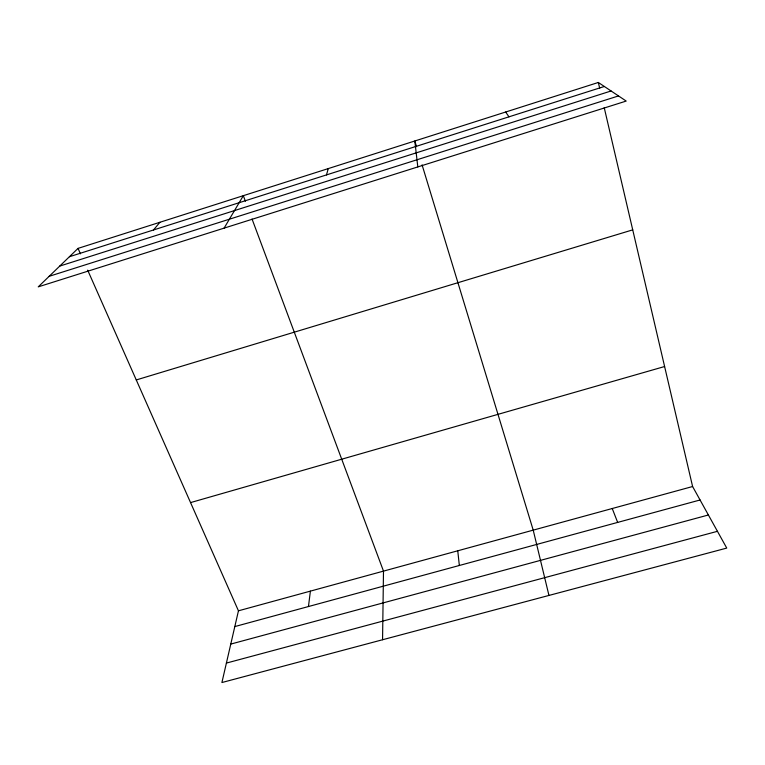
<?xml version="1.0" encoding="UTF-8"?>
<svg xmlns="http://www.w3.org/2000/svg" width="765" height="765" viewBox="0 0 765 765"><rect width="100%" height="100%" fill="white"/><g stroke="black" fill="none" stroke-linecap="round" stroke-linejoin="round"><path stroke-width="1.15" d="M382.557 639.75L383.495 571.12L252.039 219.01M308.458 606.54L310.399 591.125M87.669 270.141L238.451 610.814L221.907 682.533L726.75 548.084L692.602 486.521L604.226 107.683M326.473 174.917L328.271 168.587M224.088 228.142L243.327 195.677L245.402 201.233M153.497 229.969L159.933 222.271M78.04 248.386L38.25 286.865L626.2 101.066L598.335 82.467L78.04 248.386L80.449 253.827M69.414 256.734L604.34 86.474M59.756 266.077L611.092 90.978M49.18 276.299L618.502 95.931M136.266 379.947L632.722 229.863M190.552 502.595L664.603 366.531M238.451 610.814L692.602 486.521M234.817 626.573L700.071 499.985M230.781 644.082L708.39 514.988M226.392 663.083L717.446 531.312M505.675 112.015L508.955 116.835M612.239 508.515L617.661 522.409M416.533 146.67L414.812 140.989L417.814 166.913M422.07 164.848L533.215 530.145L548.954 595.438M598.335 82.467L599.674 88.195M457.757 550.79L459.344 565.488"/></g></svg>
